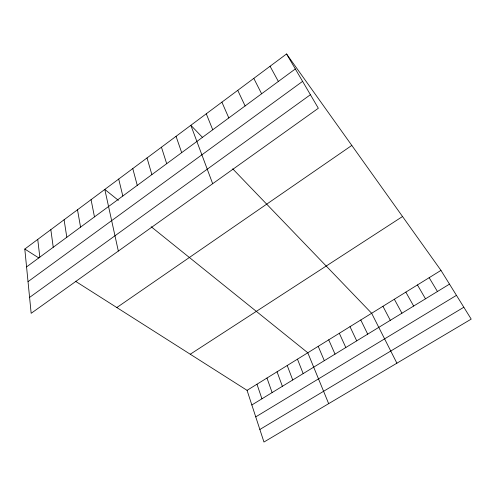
<?xml version="1.0" encoding="UTF-8"?>
<svg xmlns="http://www.w3.org/2000/svg" width="496" height="496" viewBox="0 0 496 496"><rect width="100%" height="100%" fill="white"/><g stroke="black" fill="none" stroke-linecap="round" stroke-linejoin="round"><path stroke-width="0.74" d="M286.552 53.965L318.345 108.252L31.161 313.311L24.8 249.048L286.552 53.965L440.969 270.388L471.2 319.114L263.959 442.035L247.064 390.346L75.386 281.201M26.567 266.91L295.325 68.95M28.03 281.647L302.597 81.369M29.586 297.408L310.415 94.717M116.82 307.545L351.813 145.433M190.253 354.231L402.529 216.516M247.064 390.346L440.969 270.388M251.844 404.978L449.5 284.134M255.738 416.888L456.456 295.356M259.854 429.486L463.834 307.241M24.8 249.048L38.886 258.001M118.395 200.359L104.805 189.422L118.333 251.069M151.162 226.728L307.793 352.774L328.668 403.657M202.548 137.466L190.842 125.296L212.672 183.706M232.711 168.826L371.653 313.274L396.899 363.184M429.158 277.698L437.441 291.505M417.446 284.94L425.494 298.809M405.846 292.119L413.658 306.051M270.066 66.247L278.355 81.449M394.345 299.237L401.927 313.218M382.949 306.286L390.302 320.329M253.797 78.374L261.615 93.781M360.784 319.994L367.697 334.149M350.002 326.666L356.711 340.864M237.745 90.334L245.105 105.939M339.32 333.275L345.817 347.522M328.724 339.828L335.023 354.125M221.904 102.139L228.811 117.943M318.215 346.332L324.316 360.673M206.274 113.795L212.741 129.778M297.464 359.166L303.168 373.6M287.215 365.509L292.733 379.979M277.053 371.795L282.379 386.31M266.972 378.026L272.118 392.584M176.049 136.313L181.691 152.65M256.978 384.214L261.938 398.803M161.448 147.2L166.693 163.699M147.027 157.951L151.881 174.611M132.779 168.572L137.256 185.38M118.705 179.056L122.816 196.019M91.066 199.659L94.469 216.895M77.494 209.771L80.557 227.143M64.089 219.765L66.811 237.268M50.834 229.642L53.233 247.268M37.739 239.401L39.823 257.151"/></g></svg>
